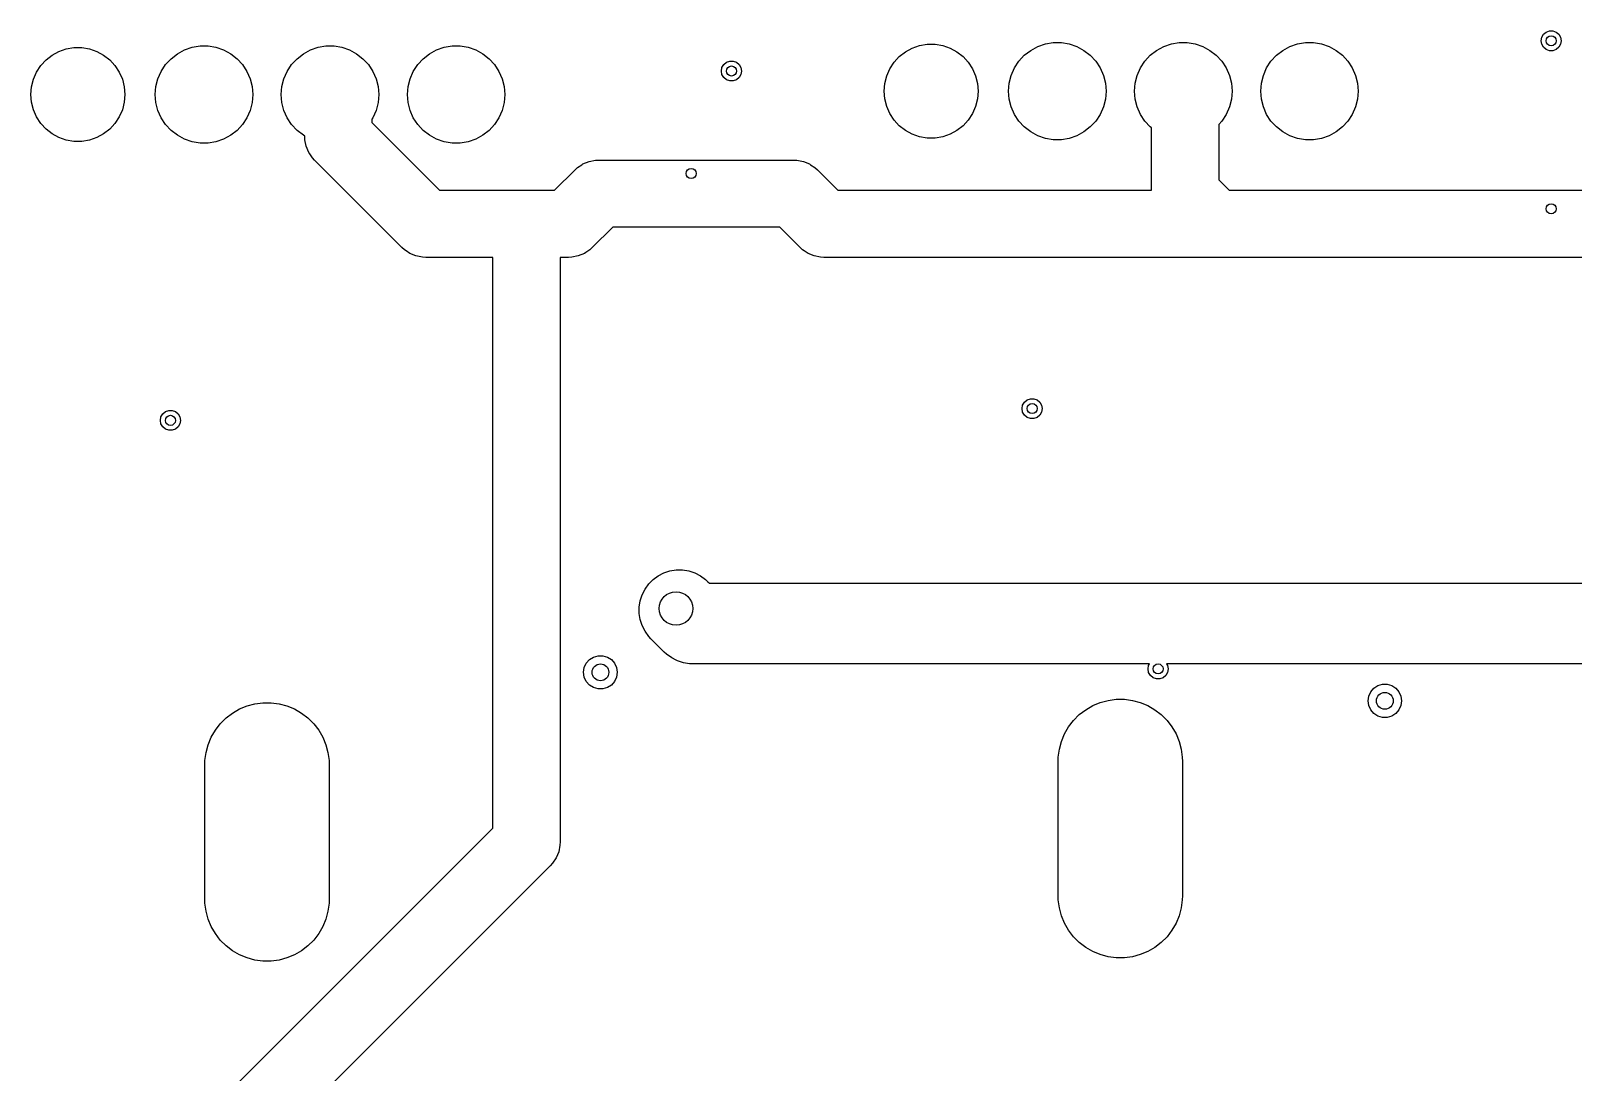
# Model space of a CAD drawing. Extents: x 0 to 530, y -238 to 0.
# Drawn here: x 282.81 to 328.71, y -137.76 to -106.76 of the extents above; entities that cross this region are included whole.
import ezdxf

# ---------------------------------------------------------------- set-up
doc = ezdxf.new("R2010")
doc.units = 0
doc.layers.add('BLACK', color=7, linetype='CONTINUOUS')

msp = doc.modelspace()

# ---------------------------------------------------------------- linework, layer by layer
at = {"layer": 'BLACK', "linetype": 'CONTINUOUS'}
for p, q in [((327.76, -107.06), (327.778092, -106.957394)), ((327.778092, -106.957394), (327.830187, -106.867164)), ((327.830187, -106.867164), (327.91, -106.800192)), ((327.91, -106.800192), (328.007906, -106.764558)), ((328.007906, -106.764558), (328.112094, -106.764558)), ((328.112094, -106.764558), (328.21, -106.800192)), ((328.21, -106.800192), (328.289813, -106.867164)), ((328.289813, -106.867164), (328.341908, -106.957394)), ((328.341908, -106.957394), (328.36, -107.06)), ((283.439273, -107.487967), (283.642626, -107.377917)), ((283.642626, -107.377917), (283.86132, -107.30284)), ((283.86132, -107.30284), (284.089389, -107.264782)), ((284.089389, -107.264782), (284.320611, -107.264782)), ((284.320611, -107.264782), (284.54868, -107.30284)), ((284.54868, -107.30284), (284.767374, -107.377917)), ((284.767374, -107.377917), (284.970727, -107.487967)), ((287.166925, -107.446109), (287.377542, -107.332129)), ((287.377542, -107.332129), (287.604046, -107.25437)), ((287.604046, -107.25437), (287.84026, -107.214952)), ((287.84026, -107.214952), (288.07974, -107.214952)), ((288.07974, -107.214952), (288.315954, -107.25437)), ((288.315954, -107.25437), (288.542458, -107.332129)), ((288.542458, -107.332129), (288.753075, -107.446109)), ((290.916925, -107.446109), (291.127542, -107.332129)), ((291.127542, -107.332129), (291.354046, -107.25437)), ((291.354046, -107.25437), (291.59026, -107.214952)), ((291.59026, -107.214952), (291.82974, -107.214952)), ((291.82974, -107.214952), (292.065954, -107.25437)), ((292.065954, -107.25437), (292.292458, -107.332129)), ((292.292458, -107.332129), (292.503075, -107.446109)), ((294.671925, -107.446109), (294.882542, -107.332129)), ((294.882542, -107.332129), (295.109046, -107.25437)), ((295.109046, -107.25437), (295.34526, -107.214952)), ((295.34526, -107.214952), (295.58474, -107.214952)), ((295.58474, -107.214952), (295.820954, -107.25437)), ((295.820954, -107.25437), (296.047458, -107.332129)), ((296.047458, -107.332129), (296.258075, -107.446109)), ((308.656806, -107.529987), (308.839273, -107.387967)), ((308.839273, -107.387967), (309.042626, -107.277917)), ((309.042626, -107.277917), (309.26132, -107.20284)), ((309.26132, -107.20284), (309.489389, -107.164782)), ((309.489389, -107.164782), (309.720611, -107.164782)), ((309.720611, -107.164782), (309.94868, -107.20284)), ((309.94868, -107.20284), (310.167374, -107.277917)), ((310.167374, -107.277917), (310.370727, -107.387967)), ((310.370727, -107.387967), (310.553194, -107.529987)), ((312.377942, -107.4932), (312.566925, -107.346109)), ((312.566925, -107.346109), (312.777542, -107.232129)), ((312.777542, -107.232129), (313.004046, -107.15437)), ((313.004046, -107.15437), (313.24026, -107.114952)), ((313.24026, -107.114952), (313.47974, -107.114952)), ((313.47974, -107.114952), (313.715954, -107.15437)), ((313.715954, -107.15437), (313.942458, -107.232129)), ((313.942458, -107.232129), (314.153075, -107.346109)), ((314.153075, -107.346109), (314.342058, -107.4932)), ((316.127942, -107.4932), (316.316925, -107.346109)), ((316.316925, -107.346109), (316.527542, -107.232129)), ((316.527542, -107.232129), (316.754046, -107.15437)), ((316.754046, -107.15437), (316.99026, -107.114952)), ((316.99026, -107.114952), (317.22974, -107.114952)), ((317.22974, -107.114952), (317.465954, -107.15437)), ((317.465954, -107.15437), (317.692458, -107.232129)), ((317.692458, -107.232129), (317.903075, -107.346109)), ((317.903075, -107.346109), (318.092058, -107.4932)), ((319.882942, -107.4932), (320.071925, -107.346109)), ((320.071925, -107.346109), (320.282542, -107.232129)), ((320.282542, -107.232129), (320.509046, -107.15437)), ((320.509046, -107.15437), (320.74526, -107.114952)), ((320.74526, -107.114952), (320.98474, -107.114952)), ((320.98474, -107.114952), (321.220954, -107.15437)), ((321.220954, -107.15437), (321.447458, -107.232129)), ((321.447458, -107.232129), (321.658075, -107.346109)), ((321.658075, -107.346109), (321.847058, -107.4932)), ((327.778092, -107.162606), (327.76, -107.06)), ((327.830187, -107.252836), (327.778092, -107.162606)), ((327.91, -107.319808), (327.830187, -107.252836)), ((328.007906, -107.355442), (327.91, -107.319808)), ((328.112094, -107.355442), (328.007906, -107.355442)), ((328.21, -107.319808), (328.112094, -107.355442)), ((328.289813, -107.252836), (328.21, -107.319808)), ((328.341908, -107.162606), (328.289813, -107.252836)), ((328.36, -107.06), (328.341908, -107.162606)), ((282.973737, -107.993674), (283.100203, -107.800102)), ((283.100203, -107.800102), (283.256806, -107.629987)), ((283.256806, -107.629987), (283.439273, -107.487967)), ((284.970727, -107.487967), (285.153194, -107.629987)), ((285.153194, -107.629987), (285.309797, -107.800102)), ((285.309797, -107.800102), (285.436263, -107.993674)), ((286.684763, -107.969876), (286.815746, -107.769392)), ((286.815746, -107.769392), (286.977942, -107.5932)), ((286.977942, -107.5932), (287.166925, -107.446109)), ((288.753075, -107.446109), (288.942058, -107.5932)), ((288.942058, -107.5932), (289.104254, -107.769392)), ((289.104254, -107.769392), (289.235237, -107.969876)), ((290.434763, -107.969876), (290.565746, -107.769392)), ((290.565746, -107.769392), (290.727942, -107.5932)), ((290.727942, -107.5932), (290.916925, -107.446109)), ((292.503075, -107.446109), (292.692058, -107.5932)), ((292.692058, -107.5932), (292.854254, -107.769392)), ((292.854254, -107.769392), (292.985237, -107.969876)), ((294.189763, -107.969876), (294.320746, -107.769392)), ((294.320746, -107.769392), (294.482942, -107.5932)), ((294.482942, -107.5932), (294.671925, -107.446109)), ((296.258075, -107.446109), (296.447058, -107.5932)), ((296.447058, -107.5932), (296.609254, -107.769392)), ((296.609254, -107.769392), (296.740237, -107.969876)), ((303.36, -107.96), (303.378092, -107.857394)), ((303.378092, -107.857394), (303.430187, -107.767164)), ((303.430187, -107.767164), (303.51, -107.700192)), ((303.51, -107.700192), (303.607906, -107.664558)), ((303.607906, -107.664558), (303.712094, -107.664558)), ((303.712094, -107.664558), (303.81, -107.700192)), ((303.81, -107.700192), (303.889813, -107.767164)), ((303.889813, -107.767164), (303.941908, -107.857394)), ((303.941908, -107.857394), (303.96, -107.96)), ((308.373737, -107.893674), (308.500203, -107.700102)), ((308.500203, -107.700102), (308.656806, -107.529987)), ((310.553194, -107.529987), (310.709797, -107.700102)), ((310.709797, -107.700102), (310.836263, -107.893674)), ((311.988565, -108.089186), (312.084763, -107.869876)), ((312.084763, -107.869876), (312.215746, -107.669392)), ((312.215746, -107.669392), (312.377942, -107.4932)), ((314.342058, -107.4932), (314.504254, -107.669392)), ((314.504254, -107.669392), (314.635237, -107.869876)), ((314.635237, -107.869876), (314.731435, -108.089186)), ((315.738565, -108.089186), (315.834763, -107.869876)), ((315.834763, -107.869876), (315.965746, -107.669392)), ((315.965746, -107.669392), (316.127942, -107.4932)), ((318.092058, -107.4932), (318.254254, -107.669392)), ((318.254254, -107.669392), (318.385237, -107.869876)), ((318.385237, -107.869876), (318.481435, -108.089186)), ((319.493565, -108.089186), (319.589763, -107.869876)), ((319.589763, -107.869876), (319.720746, -107.669392)), ((319.720746, -107.669392), (319.882942, -107.4932)), ((321.847058, -107.4932), (322.009254, -107.669392)), ((322.009254, -107.669392), (322.140237, -107.869876)), ((322.140237, -107.869876), (322.236435, -108.089186)), ((282.824094, -108.429568), (282.880856, -108.205421)), ((282.880856, -108.205421), (282.973737, -107.993674)), ((285.436263, -107.993674), (285.529144, -108.205421)), ((285.529144, -108.205421), (285.585906, -108.429568)), ((286.529776, -108.421338), (286.588565, -108.189186)), ((286.588565, -108.189186), (286.684763, -107.969876)), ((289.235237, -107.969876), (289.331435, -108.189186)), ((289.331435, -108.189186), (289.390224, -108.421338)), ((290.279776, -108.421338), (290.338565, -108.189186)), ((290.338565, -108.189186), (290.434763, -107.969876)), ((292.985237, -107.969876), (293.081435, -108.189186)), ((293.081435, -108.189186), (293.140224, -108.421338)), ((294.034776, -108.421338), (294.093565, -108.189186)), ((294.093565, -108.189186), (294.189763, -107.969876)), ((296.740237, -107.969876), (296.836435, -108.189186)), ((296.836435, -108.189186), (296.895224, -108.421338)), ((303.378092, -108.062606), (303.36, -107.96)), ((303.430187, -108.152836), (303.378092, -108.062606)), ((303.51, -108.219808), (303.430187, -108.152836)), ((303.607906, -108.255442), (303.51, -108.219808)), ((303.712094, -108.255442), (303.607906, -108.255442)), ((303.81, -108.219808), (303.712094, -108.255442)), ((303.889813, -108.152836), (303.81, -108.219808)), ((303.941908, -108.062606), (303.889813, -108.152836)), ((303.96, -107.96), (303.941908, -108.062606)), ((308.205, -108.56), (308.224094, -108.329568)), ((308.224094, -108.329568), (308.280856, -108.105421)), ((308.280856, -108.105421), (308.373737, -107.893674)), ((310.836263, -107.893674), (310.929144, -108.105421)), ((310.929144, -108.105421), (310.985906, -108.329568)), ((310.985906, -108.329568), (311.005, -108.56)), ((311.91, -108.56), (311.929776, -108.321338)), ((311.929776, -108.321338), (311.988565, -108.089186)), ((314.731435, -108.089186), (314.790224, -108.321338)), ((314.790224, -108.321338), (314.81, -108.56)), ((315.66, -108.56), (315.679776, -108.321338)), ((315.679776, -108.321338), (315.738565, -108.089186)), ((318.481435, -108.089186), (318.540224, -108.321338)), ((318.540224, -108.321338), (318.56, -108.56)), ((319.415, -108.56), (319.434776, -108.321338)), ((319.434776, -108.321338), (319.493565, -108.089186)), ((322.236435, -108.089186), (322.295224, -108.321338)), ((322.295224, -108.321338), (322.315, -108.56)), ((282.805, -108.66), (282.824094, -108.429568)), ((282.824094, -108.890432), (282.805, -108.66)), ((285.585906, -108.429568), (285.605, -108.66)), ((285.605, -108.66), (285.585906, -108.890432)), ((286.51, -108.66), (286.529776, -108.421338)), ((286.529776, -108.898662), (286.51, -108.66)), ((289.390224, -108.421338), (289.41, -108.66)), ((289.41, -108.66), (289.390224, -108.898662)), ((290.26, -108.66), (290.279776, -108.421338)), ((290.279776, -108.898662), (290.26, -108.66)), ((293.140224, -108.421338), (293.16, -108.66)), ((293.16, -108.66), (293.140224, -108.898662)), ((294.015, -108.66), (294.034776, -108.421338)), ((294.034776, -108.898662), (294.015, -108.66)), ((296.895224, -108.421338), (296.915, -108.66)), ((296.915, -108.66), (296.895224, -108.898662)), ((308.224094, -108.790432), (308.205, -108.56)), ((308.280856, -109.014579), (308.224094, -108.790432)), ((310.985906, -108.790432), (310.929144, -109.014579)), ((311.005, -108.56), (310.985906, -108.790432)), ((311.929776, -108.798662), (311.91, -108.56)), ((311.988565, -109.030814), (311.929776, -108.798662)), ((314.790224, -108.798662), (314.731435, -109.030814)), ((314.81, -108.56), (314.790224, -108.798662)), ((315.679776, -108.798662), (315.66, -108.56)), ((315.738565, -109.030814), (315.679776, -108.798662)), ((318.540224, -108.798662), (318.481435, -109.030814)), ((318.56, -108.56), (318.540224, -108.798662)), ((319.434776, -108.798662), (319.415, -108.56)), ((319.493565, -109.030814), (319.434776, -108.798662)), ((322.295224, -108.798662), (322.236435, -109.030814)), ((322.315, -108.56), (322.295224, -108.798662)), ((282.880856, -109.114579), (282.824094, -108.890432)), ((282.973737, -109.326326), (282.880856, -109.114579)), ((285.529144, -109.114579), (285.436263, -109.326326)), ((285.585906, -108.890432), (285.529144, -109.114579)), ((286.588565, -109.130814), (286.529776, -108.898662)), ((286.684763, -109.350124), (286.588565, -109.130814)), ((289.331435, -109.130814), (289.235237, -109.350124)), ((289.390224, -108.898662), (289.331435, -109.130814)), ((290.338565, -109.130814), (290.279776, -108.898662)), ((290.434763, -109.350124), (290.338565, -109.130814)), ((293.081435, -109.130814), (292.985237, -109.350124)), ((293.140224, -108.898662), (293.081435, -109.130814)), ((294.093565, -109.130814), (294.034776, -108.898662)), ((294.189763, -109.350124), (294.093565, -109.130814)), ((296.836435, -109.130814), (296.740237, -109.350124)), ((296.895224, -108.898662), (296.836435, -109.130814)), ((308.373737, -109.226326), (308.280856, -109.014579)), ((308.500203, -109.419898), (308.373737, -109.226326)), ((310.836263, -109.226326), (310.709797, -109.419898)), ((310.929144, -109.014579), (310.836263, -109.226326)), ((312.084763, -109.250124), (311.988565, -109.030814)), ((312.215746, -109.450608), (312.084763, -109.250124)), ((314.635237, -109.250124), (314.504254, -109.450608)), ((314.731435, -109.030814), (314.635237, -109.250124)), ((315.834763, -109.250124), (315.738565, -109.030814)), ((315.965746, -109.450608), (315.834763, -109.250124)), ((318.385237, -109.250124), (318.254254, -109.450608)), ((318.481435, -109.030814), (318.385237, -109.250124)), ((319.589763, -109.250124), (319.493565, -109.030814)), ((319.720746, -109.450608), (319.589763, -109.250124)), ((322.140237, -109.250124), (322.009254, -109.450608)), ((322.236435, -109.030814), (322.140237, -109.250124)), ((283.100203, -109.519898), (282.973737, -109.326326)), ((283.256806, -109.690013), (283.100203, -109.519898)), ((283.439273, -109.832033), (283.256806, -109.690013)), ((285.153194, -109.690013), (284.970727, -109.832033)), ((285.309797, -109.519898), (285.153194, -109.690013)), ((285.436263, -109.326326), (285.309797, -109.519898)), ((286.815746, -109.550608), (286.684763, -109.350124)), ((286.977942, -109.7268), (286.815746, -109.550608)), ((289.104254, -109.550608), (288.942058, -109.7268)), ((289.235237, -109.350124), (289.104254, -109.550608)), ((290.565746, -109.550608), (290.434763, -109.350124)), ((290.727942, -109.7268), (290.565746, -109.550608)), ((292.985237, -109.350124), (292.96, -109.388752)), ((292.96, -109.388752), (292.96, -109.495786)), ((292.96, -109.495786), (294.974214, -111.51)), ((294.320746, -109.550608), (294.189763, -109.350124)), ((294.482942, -109.7268), (294.320746, -109.550608)), ((296.609254, -109.550608), (296.447058, -109.7268)), ((296.740237, -109.350124), (296.609254, -109.550608)), ((308.656806, -109.590013), (308.500203, -109.419898)), ((308.839273, -109.732033), (308.656806, -109.590013)), ((310.553194, -109.590013), (310.370727, -109.732033)), ((310.709797, -109.419898), (310.553194, -109.590013)), ((312.377942, -109.6268), (312.215746, -109.450608)), ((312.566925, -109.773891), (312.377942, -109.6268)), ((314.342058, -109.6268), (314.153075, -109.773891)), ((314.504254, -109.450608), (314.342058, -109.6268)), ((316.127942, -109.6268), (315.965746, -109.450608)), ((316.165, -109.655643), (316.127942, -109.6268)), ((316.165, -111.51), (316.165, -109.655643)), ((318.254254, -109.450608), (318.165, -109.547563)), ((318.165, -109.547563), (318.165, -111.200786)), ((319.882942, -109.6268), (319.720746, -109.450608)), ((320.071925, -109.773891), (319.882942, -109.6268)), ((321.847058, -109.6268), (321.658075, -109.773891)), ((322.009254, -109.450608), (321.847058, -109.6268)), ((283.642626, -109.942083), (283.439273, -109.832033)), ((283.86132, -110.01716), (283.642626, -109.942083)), ((284.089389, -110.055218), (283.86132, -110.01716)), ((284.320611, -110.055218), (284.089389, -110.055218)), ((284.54868, -110.01716), (284.320611, -110.055218)), ((284.767374, -109.942083), (284.54868, -110.01716)), ((284.970727, -109.832033), (284.767374, -109.942083)), ((287.166925, -109.873891), (286.977942, -109.7268)), ((287.377542, -109.987871), (287.166925, -109.873891)), ((287.604046, -110.06563), (287.377542, -109.987871)), ((287.84026, -110.105048), (287.604046, -110.06563)), ((288.07974, -110.105048), (287.84026, -110.105048)), ((288.315954, -110.06563), (288.07974, -110.105048)), ((288.542458, -109.987871), (288.315954, -110.06563)), ((288.753075, -109.873891), (288.542458, -109.987871)), ((288.942058, -109.7268), (288.753075, -109.873891)), ((290.916925, -109.873891), (290.727942, -109.7268)), ((290.96, -109.897201), (290.916925, -109.873891)), ((290.96, -109.91), (290.96, -109.897201)), ((290.964815, -110.008017), (290.96, -109.91)), ((291.00306, -110.200285), (290.964815, -110.008017)), ((294.671925, -109.873891), (294.482942, -109.7268)), ((294.882542, -109.987871), (294.671925, -109.873891)), ((295.109046, -110.06563), (294.882542, -109.987871)), ((295.34526, -110.105048), (295.109046, -110.06563)), ((295.58474, -110.105048), (295.34526, -110.105048)), ((295.820954, -110.06563), (295.58474, -110.105048)), ((296.047458, -109.987871), (295.820954, -110.06563)), ((296.258075, -109.873891), (296.047458, -109.987871)), ((296.447058, -109.7268), (296.258075, -109.873891)), ((309.042626, -109.842083), (308.839273, -109.732033)), ((309.26132, -109.91716), (309.042626, -109.842083)), ((309.489389, -109.955218), (309.26132, -109.91716)), ((309.720611, -109.955218), (309.489389, -109.955218)), ((309.94868, -109.91716), (309.720611, -109.955218)), ((310.167374, -109.842083), (309.94868, -109.91716)), ((310.370727, -109.732033), (310.167374, -109.842083)), ((312.777542, -109.887871), (312.566925, -109.773891)), ((313.004046, -109.96563), (312.777542, -109.887871)), ((313.24026, -110.005048), (313.004046, -109.96563)), ((313.47974, -110.005048), (313.24026, -110.005048)), ((313.715954, -109.96563), (313.47974, -110.005048)), ((313.942458, -109.887871), (313.715954, -109.96563)), ((314.153075, -109.773891), (313.942458, -109.887871)), ((320.282542, -109.887871), (320.071925, -109.773891)), ((320.509046, -109.96563), (320.282542, -109.887871)), ((320.74526, -110.005048), (320.509046, -109.96563)), ((320.98474, -110.005048), (320.74526, -110.005048)), ((321.220954, -109.96563), (320.98474, -110.005048)), ((321.447458, -109.887871), (321.220954, -109.96563)), ((321.658075, -109.773891), (321.447458, -109.887871)), ((291.078079, -110.381397), (291.00306, -110.200285)), ((291.109226, -110.428012), (291.078079, -110.381397)), ((291.186989, -110.544394), (291.109226, -110.428012)), ((291.252893, -110.617107), (291.186989, -110.544394)), ((293.852893, -113.217107), (291.252893, -110.617107)), ((299.419715, -110.65306), (299.611983, -110.614815)), ((299.611983, -110.614815), (299.71, -110.61)), ((299.71, -110.61), (302.46, -110.61)), ((302.46, -110.61), (305.51, -110.61)), ((305.51, -110.61), (305.608017, -110.614815)), ((305.608017, -110.614815), (305.800285, -110.65306)), ((298.395786, -111.51), (299.002893, -110.902893)), ((299.002893, -110.902893), (299.075606, -110.83699)), ((299.075606, -110.83699), (299.205509, -110.750192)), ((299.205509, -110.750192), (299.238603, -110.728079)), ((299.238603, -110.728079), (299.419715, -110.65306)), ((305.800285, -110.65306), (305.981397, -110.728079)), ((305.981397, -110.728079), (306.014491, -110.750192)), ((306.014491, -110.750192), (306.144394, -110.836989)), ((306.144394, -110.836989), (306.217107, -110.902893)), ((306.217107, -110.902893), (306.824214, -111.51)), ((294.974214, -111.51), (297.56, -111.51)), ((297.56, -111.51), (298.395786, -111.51)), ((306.824214, -111.51), (316.165, -111.51)), ((318.165, -111.200786), (318.474214, -111.51)), ((318.474214, -111.51), (328.06, -111.51)), ((328.06, -111.51), (341.535, -111.51)), ((300.124214, -112.61), (299.517107, -113.217107)), ((302.46, -112.61), (300.124214, -112.61)), ((305.095786, -112.61), (302.46, -112.61)), ((305.702893, -113.217107), (305.095786, -112.61)), ((293.925606, -113.28301), (293.852893, -113.217107)), ((293.976358, -113.316921), (293.925606, -113.28301)), ((294.088603, -113.391921), (293.976358, -113.316921)), ((294.269715, -113.46694), (294.088603, -113.391921)), ((299.281397, -113.391921), (299.100285, -113.46694)), ((299.32917, -113.36), (299.281397, -113.391921)), ((299.444394, -113.283011), (299.32917, -113.36)), ((299.517107, -113.217107), (299.444394, -113.283011)), ((305.775606, -113.28301), (305.702893, -113.217107)), ((305.826358, -113.316921), (305.775606, -113.28301)), ((305.938603, -113.391921), (305.826358, -113.316921)), ((306.119715, -113.46694), (305.938603, -113.391921)), ((294.461983, -113.505185), (294.269715, -113.46694)), ((294.56, -113.51), (294.461983, -113.505185)), ((296.56, -113.51), (294.56, -113.51)), ((296.56, -130.495786), (296.56, -113.51)), ((298.81, -113.51), (298.56, -113.51)), ((298.56, -113.51), (298.56, -130.91)), ((298.908017, -113.505185), (298.81, -113.51)), ((299.100285, -113.46694), (298.908017, -113.505185)), ((306.311983, -113.505185), (306.119715, -113.46694)), ((306.41, -113.51), (306.311983, -113.505185)), ((318.06, -113.51), (306.41, -113.51)), ((328.06, -113.51), (318.06, -113.51)), ((342.46, -113.51), (328.06, -113.51)), ((312.31, -118.01), (312.328092, -117.907394)), ((312.328092, -117.907394), (312.380187, -117.817164)), ((312.380187, -117.817164), (312.46, -117.750192)), ((312.46, -117.750192), (312.557906, -117.714558)), ((312.557906, -117.714558), (312.662094, -117.714558)), ((312.662094, -117.714558), (312.76, -117.750192)), ((312.76, -117.750192), (312.839813, -117.817164)), ((312.839813, -117.817164), (312.891908, -117.907394)), ((312.891908, -117.907394), (312.91, -118.01)), ((286.66, -118.36), (286.678092, -118.257394)), ((286.678092, -118.462606), (286.66, -118.36)), ((286.678092, -118.257394), (286.730187, -118.167164)), ((286.730187, -118.167164), (286.81, -118.100192)), ((286.81, -118.100192), (286.907906, -118.064558)), ((286.907906, -118.064558), (287.012094, -118.064558)), ((287.012094, -118.064558), (287.11, -118.100192)), ((287.11, -118.100192), (287.189813, -118.167164)), ((287.189813, -118.167164), (287.241908, -118.257394)), ((287.241908, -118.257394), (287.26, -118.36)), ((287.26, -118.36), (287.241908, -118.462606)), ((312.328092, -118.112606), (312.31, -118.01)), ((312.380187, -118.202836), (312.328092, -118.112606)), ((312.46, -118.269808), (312.380187, -118.202836)), ((312.557906, -118.305442), (312.46, -118.269808)), ((312.662094, -118.305442), (312.557906, -118.305442)), ((312.76, -118.269808), (312.662094, -118.305442)), ((312.839813, -118.202836), (312.76, -118.269808)), ((312.891908, -118.112606), (312.839813, -118.202836)), ((312.91, -118.01), (312.891908, -118.112606)), ((286.730187, -118.552836), (286.678092, -118.462606)), ((286.81, -118.619808), (286.730187, -118.552836)), ((286.907906, -118.655442), (286.81, -118.619808)), ((287.012094, -118.655442), (286.907906, -118.655442)), ((287.11, -118.619808), (287.012094, -118.655442)), ((287.189813, -118.552836), (287.11, -118.619808)), ((287.241908, -118.462606), (287.189813, -118.552836)), ((301.330662, -123.097513), (301.483001, -122.986832)), ((301.483001, -122.986832), (301.65078, -122.901345)), ((301.65078, -122.901345), (301.829866, -122.843156)), ((301.829866, -122.843156), (302.015849, -122.813699)), ((302.015849, -122.813699), (302.204151, -122.813699)), ((302.204151, -122.813699), (302.390134, -122.843156)), ((302.390134, -122.843156), (302.56922, -122.901345)), ((302.56922, -122.901345), (302.736999, -122.986832)), ((302.736999, -122.986832), (302.889338, -123.097513)), ((301.001345, -123.55078), (301.086832, -123.383001)), ((301.086832, -123.383001), (301.197513, -123.230662)), ((301.197513, -123.230662), (301.330662, -123.097513)), ((302.889338, -123.097513), (302.958528, -123.161472)), ((302.958528, -123.161472), (303.007056, -123.21)), ((303.007056, -123.21), (356.01, -123.21)), ((300.913699, -123.915849), (300.943156, -123.729866)), ((300.913699, -124.104151), (300.913699, -123.915849)), ((300.943156, -123.729866), (301.001345, -123.55078)), ((300.943156, -124.290134), (300.913699, -124.104151)), ((301.001345, -124.46922), (300.943156, -124.290134)), ((301.086832, -124.636999), (301.001345, -124.46922)), ((301.197513, -124.789338), (301.086832, -124.636999)), ((301.261472, -124.858528), (301.197513, -124.789338)), ((301.661472, -125.258528), (301.261472, -124.858528)), ((301.730662, -125.322487), (301.661472, -125.258528)), ((301.883001, -125.433168), (301.730662, -125.322487)), ((299.26, -125.86), (299.280254, -125.719134)), ((299.280254, -125.719134), (299.339373, -125.58968)), ((299.339373, -125.58968), (299.43257, -125.482125)), ((299.43257, -125.482125), (299.552292, -125.405184)), ((299.552292, -125.405184), (299.688843, -125.365089)), ((299.688843, -125.365089), (299.831157, -125.365089)), ((299.831157, -125.365089), (299.967708, -125.405184)), ((299.967708, -125.405184), (300.08743, -125.482125)), ((300.08743, -125.482125), (300.180627, -125.58968)), ((300.180627, -125.58968), (300.239746, -125.719134)), ((300.239746, -125.719134), (300.26, -125.86)), ((302.014544, -125.500192), (301.883001, -125.433168)), ((302.05078, -125.518655), (302.014544, -125.500192)), ((302.229866, -125.576844), (302.05078, -125.518655)), ((302.415849, -125.606301), (302.229866, -125.576844)), ((302.51, -125.61), (302.415849, -125.606301)), ((316.105455, -125.61), (302.51, -125.61)), ((316.06, -125.76), (316.078092, -125.657394)), ((316.078092, -125.862606), (316.06, -125.76)), ((316.078092, -125.657394), (316.105455, -125.61)), ((341.218816, -125.61), (316.614545, -125.61)), ((316.614545, -125.61), (316.641908, -125.657394)), ((316.641908, -125.657394), (316.66, -125.76)), ((316.66, -125.76), (316.641908, -125.862606)), ((299.280254, -126.000866), (299.26, -125.86)), ((299.339373, -126.13032), (299.280254, -126.000866)), ((299.43257, -126.237875), (299.339373, -126.13032)), ((299.552292, -126.314816), (299.43257, -126.237875)), ((300.08743, -126.237875), (299.967708, -126.314816)), ((300.180627, -126.13032), (300.08743, -126.237875)), ((300.239746, -126.000866), (300.180627, -126.13032)), ((300.26, -125.86), (300.239746, -126.000866)), ((316.130187, -125.952836), (316.078092, -125.862606)), ((316.21, -126.019808), (316.130187, -125.952836)), ((316.307906, -126.055442), (316.21, -126.019808)), ((316.412094, -126.055442), (316.307906, -126.055442)), ((316.51, -126.019808), (316.412094, -126.055442)), ((316.589813, -125.952836), (316.51, -126.019808)), ((316.641908, -125.862606), (316.589813, -125.952836)), ((322.902292, -126.255184), (323.038843, -126.215089)), ((323.038843, -126.215089), (323.181157, -126.215089)), ((323.181157, -126.215089), (323.317708, -126.255184)), ((299.688843, -126.354911), (299.552292, -126.314816)), ((299.831157, -126.354911), (299.688843, -126.354911)), ((299.967708, -126.314816), (299.831157, -126.354911)), ((314.640337, -126.758179), (314.874083, -126.695547)), ((314.874083, -126.695547), (315.114004, -126.663961)), ((315.114004, -126.663961), (315.355996, -126.663961)), ((315.355996, -126.663961), (315.595917, -126.695547)), ((315.595917, -126.695547), (315.829663, -126.758179)), ((322.61, -126.71), (322.630254, -126.569134)), ((322.630254, -126.850866), (322.61, -126.71)), ((322.630254, -126.569134), (322.689373, -126.43968)), ((322.689373, -126.43968), (322.78257, -126.332125)), ((322.78257, -126.332125), (322.902292, -126.255184)), ((323.317708, -126.255184), (323.43743, -126.332125)), ((323.43743, -126.332125), (323.530627, -126.43968)), ((323.530627, -126.43968), (323.589746, -126.569134)), ((323.589746, -126.569134), (323.61, -126.71)), ((323.61, -126.71), (323.589746, -126.850866)), ((288.61521, -127.219096), (288.807195, -127.071781)), ((288.807195, -127.071781), (289.016766, -126.950785)), ((289.016766, -126.950785), (289.240337, -126.858179)), ((289.240337, -126.858179), (289.474083, -126.795547)), ((289.474083, -126.795547), (289.714004, -126.763961)), ((289.714004, -126.763961), (289.955996, -126.763961)), ((289.955996, -126.763961), (290.195917, -126.795547)), ((290.195917, -126.795547), (290.429663, -126.858179)), ((290.429663, -126.858179), (290.653234, -126.950785)), ((290.653234, -126.950785), (290.862805, -127.071781)), ((290.862805, -127.071781), (291.05479, -127.219096)), ((313.844096, -127.29021), (314.01521, -127.119096)), ((314.01521, -127.119096), (314.207195, -126.971781)), ((314.207195, -126.971781), (314.416766, -126.850785)), ((314.416766, -126.850785), (314.640337, -126.758179)), ((315.829663, -126.758179), (316.053234, -126.850785)), ((316.053234, -126.850785), (316.262805, -126.971781)), ((316.262805, -126.971781), (316.45479, -127.119096)), ((316.45479, -127.119096), (316.625904, -127.29021)), ((322.689373, -126.98032), (322.630254, -126.850866)), ((322.78257, -127.087875), (322.689373, -126.98032)), ((322.902292, -127.164816), (322.78257, -127.087875)), ((323.038843, -127.204911), (322.902292, -127.164816)), ((323.317708, -127.164816), (323.181157, -127.204911)), ((323.43743, -127.087875), (323.317708, -127.164816)), ((323.530627, -126.98032), (323.43743, -127.087875)), ((323.589746, -126.850866), (323.530627, -126.98032)), ((288.175785, -127.791766), (288.296781, -127.582195)), ((288.296781, -127.582195), (288.444096, -127.39021)), ((288.444096, -127.39021), (288.61521, -127.219096)), ((291.05479, -127.219096), (291.225904, -127.39021)), ((291.225904, -127.39021), (291.373219, -127.582195)), ((291.373219, -127.582195), (291.494215, -127.791766)), ((313.575785, -127.691766), (313.696781, -127.482195)), ((313.696781, -127.482195), (313.844096, -127.29021)), ((316.625904, -127.29021), (316.773219, -127.482195)), ((316.773219, -127.482195), (316.894215, -127.691766)), ((323.181157, -127.204911), (323.038843, -127.204911)), ((288.020547, -128.249083), (288.083179, -128.015337)), ((288.083179, -128.015337), (288.175785, -127.791766)), ((291.494215, -127.791766), (291.586821, -128.015337)), ((291.586821, -128.015337), (291.649453, -128.249083)), ((313.420547, -128.149083), (313.483179, -127.915337)), ((313.483179, -127.915337), (313.575785, -127.691766)), ((316.894215, -127.691766), (316.986821, -127.915337)), ((316.986821, -127.915337), (317.049453, -128.149083)), ((287.985, -128.61), (287.988961, -128.489004)), ((287.988961, -128.489004), (288.020547, -128.249083)), ((291.649453, -128.249083), (291.681039, -128.489004)), ((291.681039, -128.489004), (291.685, -128.61)), ((313.385, -128.51), (313.388961, -128.389004)), ((313.385, -132.51), (313.385, -128.51)), ((313.388961, -128.389004), (313.420547, -128.149083)), ((317.049453, -128.149083), (317.081039, -128.389004)), ((317.081039, -128.389004), (317.085, -128.51)), ((317.085, -128.51), (317.085, -132.51)), ((287.985, -132.61), (287.985, -128.61)), ((291.685, -128.61), (291.685, -132.61)), ((285.982893, -141.072893), (296.56, -130.495786)), ((298.51694, -131.200285), (298.441921, -131.381397)), ((298.555185, -131.008017), (298.51694, -131.200285)), ((298.56, -130.91), (298.555185, -131.008017)), ((298.267106, -131.617107), (287.69, -142.194213)), ((298.33301, -131.544394), (298.267106, -131.617107)), ((298.441921, -131.381397), (298.33301, -131.544394)), ((287.988961, -132.730996), (287.985, -132.61)), ((291.685, -132.61), (291.681039, -132.730996)), ((313.388961, -132.630996), (313.385, -132.51)), ((313.420547, -132.870917), (313.388961, -132.630996)), ((317.081039, -132.630996), (317.049453, -132.870917)), ((317.085, -132.51), (317.081039, -132.630996)), ((288.020547, -132.970917), (287.988961, -132.730996)), ((288.083179, -133.204663), (288.020547, -132.970917)), ((291.649453, -132.970917), (291.586821, -133.204663)), ((291.681039, -132.730996), (291.649453, -132.970917)), ((313.483179, -133.104663), (313.420547, -132.870917)), ((313.575785, -133.328234), (313.483179, -133.104663)), ((316.986821, -133.104663), (316.894215, -133.328234)), ((317.049453, -132.870917), (316.986821, -133.104663)), ((288.175785, -133.428234), (288.083179, -133.204663)), ((288.296781, -133.637805), (288.175785, -133.428234)), ((291.494215, -133.428234), (291.373219, -133.637805)), ((291.586821, -133.204663), (291.494215, -133.428234)), ((313.696781, -133.537805), (313.575785, -133.328234)), ((313.844096, -133.72979), (313.696781, -133.537805)), ((316.773219, -133.537805), (316.625904, -133.72979)), ((316.894215, -133.328234), (316.773219, -133.537805)), ((288.444096, -133.82979), (288.296781, -133.637805)), ((288.61521, -134.000904), (288.444096, -133.82979)), ((288.807195, -134.148219), (288.61521, -134.000904)), ((291.05479, -134.000904), (290.862805, -134.148219)), ((291.225904, -133.82979), (291.05479, -134.000904)), ((291.373219, -133.637805), (291.225904, -133.82979)), ((314.01521, -133.900904), (313.844096, -133.72979)), ((314.207195, -134.048219), (314.01521, -133.900904)), ((314.416766, -134.169215), (314.207195, -134.048219)), ((316.262805, -134.048219), (316.053234, -134.169215)), ((316.45479, -133.900904), (316.262805, -134.048219)), ((316.625904, -133.72979), (316.45479, -133.900904)), ((289.016766, -134.269215), (288.807195, -134.148219)), ((289.240337, -134.361821), (289.016766, -134.269215)), ((289.474083, -134.424453), (289.240337, -134.361821)), ((289.714004, -134.456039), (289.474083, -134.424453)), ((289.955996, -134.456039), (289.714004, -134.456039)), ((290.195917, -134.424453), (289.955996, -134.456039)), ((290.429663, -134.361821), (290.195917, -134.424453)), ((290.653234, -134.269215), (290.429663, -134.361821)), ((290.862805, -134.148219), (290.653234, -134.269215)), ((314.640337, -134.261821), (314.416766, -134.169215)), ((314.874083, -134.324453), (314.640337, -134.261821)), ((315.114004, -134.356039), (314.874083, -134.324453)), ((315.355996, -134.356039), (315.114004, -134.356039)), ((315.595917, -134.324453), (315.355996, -134.356039)), ((315.829663, -134.261821), (315.595917, -134.324453)), ((316.053234, -134.169215), (315.829663, -134.261821))]:
    msp.add_line(p, q, dxfattribs=at)
at = {"layer": 'BLACK'}
for centre, radius in [((328.06, -107.06), 0.15), ((303.66, -107.96), 0.15), ((302.46, -111.01), 0.15), ((328.06, -112.06), 0.15), ((312.61, -118.01), 0.15), ((286.96, -118.36), 0.15), ((302.01, -123.96), 0.5), ((299.76, -125.86), 0.25), ((316.36, -125.76), 0.15), ((323.11, -126.71), 0.25)]:
    msp.add_circle(centre, radius, dxfattribs=at)

doc.saveas('drawing.dxf')
